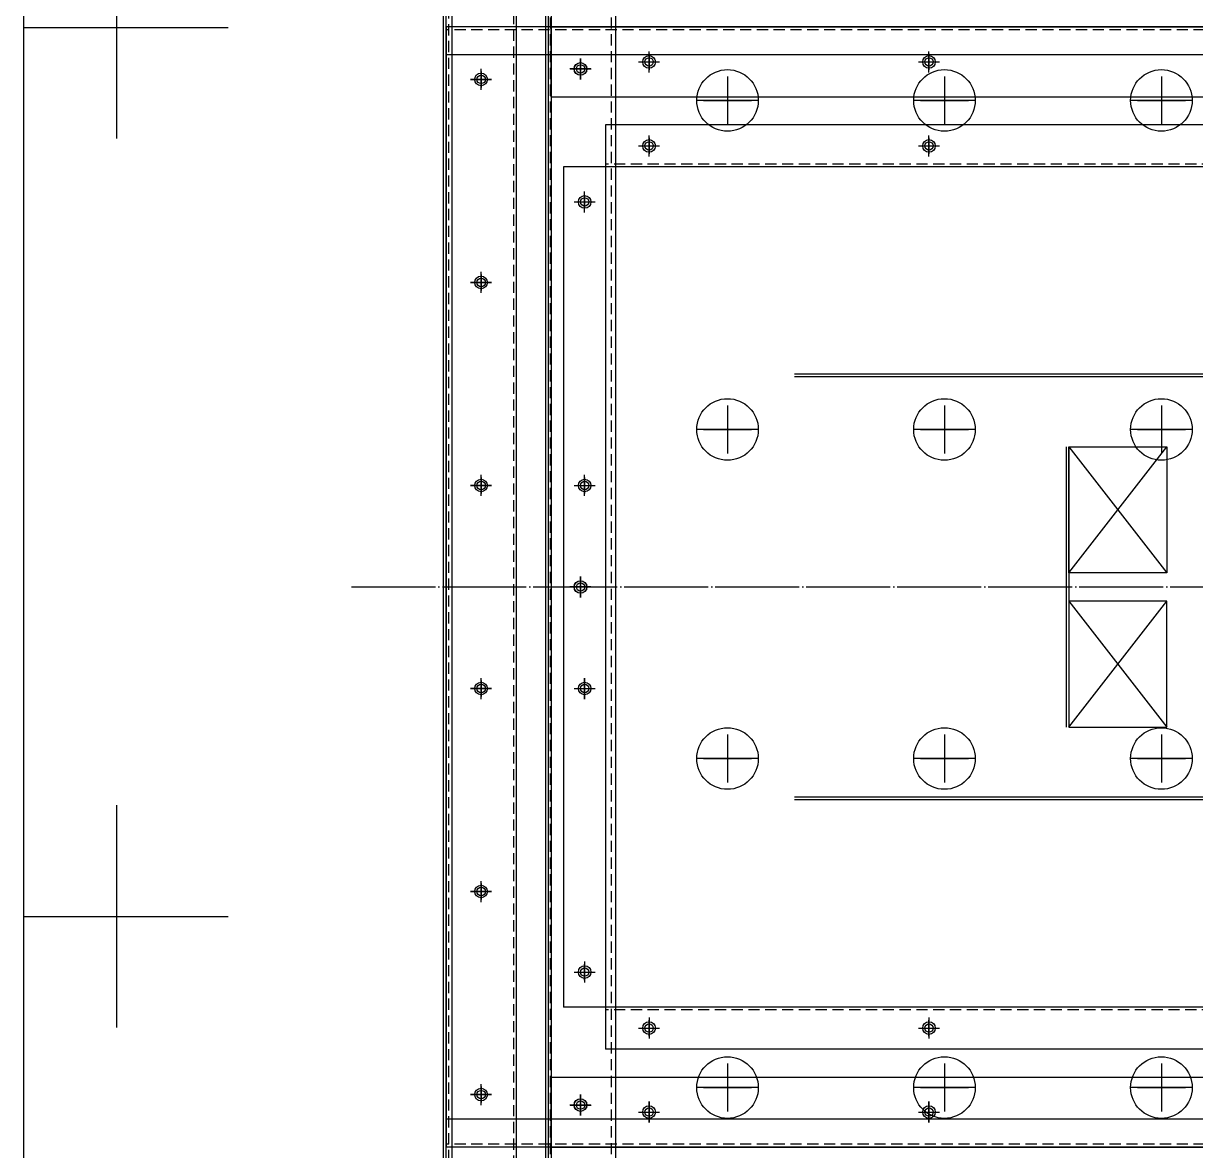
# Model space of a CAD drawing. Header units: millimetres. Extents: x 2905 to 24764, y 2030 to 17488.
# Drawn here: x 5043 to 5881, y 13304 to 14109 of the extents above; entities that cross this region are included whole.
import ezdxf

# ---------------------------------------------------------------- set-up
doc = ezdxf.new("R2010")
doc.units = ezdxf.units.MM
doc.linetypes.add('CENTER', pattern=[65, 60, -2, 1, -2])
doc.linetypes.add('HIDDEN', pattern=[3, 2, -1])
doc.layers.add('CENTER', color=1, linetype='CENTER')
doc.layers.add('숨은선', color=5, linetype='HIDDEN')

msp = doc.modelspace()

# ---------------------------------------------------------------- hatches: boundary and pattern name
h = msp.add_hatch()
h.set_pattern_fill('CROSS', scale=50)
h.set_pattern_definition([(0, (-358824.55, 1853700.72), (317.5, 317.5), [158.75, -476.25]), (90, (-358745.18, 1853621.35), (-317.5, 317.5), [158.75, -476.25])])
h.paths.add_polyline_path([(5343.29, 15658.29), (5043.29, 15658.29), (5043.29, 11758.29), (5343.29, 11758.29)])

# ---------------------------------------------------------------- linework, layer by layer
for p, q in [((5345.29, 11808.29), (5345.29, 15604.29)), ((5349.23, 15604.29), (5349.23, 11808.29)), ((5395.29, 15604.29), (5395.29, 11808.29)), ((5416.29, 15604.29), (5416.29, 11808.29)), ((5418.23, 15604.29), (5418.23, 11808.29)), ((5420.29, 15601.29), (5420.29, 11811.29)), ((5420.29, 15601.29), (5420.29, 11811.29)), ((5466.23, 15604.29), (5466.23, 11808.29)), ((5466.29, 15604.29), (5466.29, 11808.29)), ((6835.23, 14106.29), (5345.23, 14106.29)), ((5345.23, 14106.29), (5345.23, 13306.29)), ((6835.23, 14086.29), (5345.23, 14086.29)), ((5459.23, 14036.29), (5459.23, 13376.29)), ((6721.23, 14036.29), (5459.23, 14036.29)), ((6751.23, 14006.29), (5429.23, 14006.29)), ((6586.23, 13858.29), (5594.23, 13858.29)), ((6586.23, 13856.29), (5594.23, 13856.29)), ((5788.23, 13806.29), (5788.23, 13606.29)), ((5790.23, 13806.29), (5790.23, 13606.29)), ((6586.23, 13556.29), (5594.23, 13556.29)), ((6586.23, 13554.29), (5594.23, 13554.29)), ((6751.23, 13406.29), (5429.23, 13406.29)), ((6721.23, 13376.29), (5459.23, 13376.29)), ((6835.23, 13326.29), (5345.23, 13326.29)), ((6835.23, 13306.29), (5345.23, 13306.29))]:
    msp.add_line(p, q)
at = {"color": 7}
for p, q in [((5420.23, 14056.29), (5420.23, 14106.29)), ((5420.23, 14106.29), (6760.23, 14106.29)), ((5420.23, 14056.29), (6760.23, 14056.29)), ((5429.23, 14006.29), (5429.23, 13406.29)), ((5790.23, 13806.29), (5860.23, 13806.29)), ((5790.23, 13716.29), (5790.23, 13806.29)), ((5790.23, 13806.29), (5860.23, 13716.29)), ((5790.23, 13716.29), (5860.23, 13806.29)), ((5860.23, 13806.29), (5860.23, 13716.29)), ((5860.23, 13716.29), (5790.23, 13716.29)), ((5860.23, 13696.29), (5790.23, 13696.29)), ((5790.23, 13696.29), (5790.23, 13606.29)), ((5790.23, 13606.29), (5860.23, 13696.29)), ((5790.23, 13696.29), (5860.23, 13606.29)), ((5860.23, 13606.29), (5860.23, 13696.29)), ((5790.23, 13606.29), (5860.23, 13606.29)), ((5420.23, 13306.29), (5420.23, 13356.29)), ((5420.23, 13356.29), (6760.23, 13356.29)), ((5420.23, 13306.29), (6760.23, 13306.29))]:
    msp.add_line(p, q, dxfattribs=at)
msp.add_lwpolyline([(5343.29, 15658.29), (5043.29, 15658.29), (5043.29, 11758.29), (5343.29, 11758.29)], close=True, dxfattribs=at)
for centre, radius in [((5490.23, 14081.29), 4.5), ((5690.23, 14081.29), 4.5), ((5441.23, 14076.29), 4.5), ((5441.23, 14076.29), 4.5), ((5441.29, 14076.29), 4.5), ((5441.29, 14076.29), 4.5), ((5441.29, 14076.29), 3), ((5490.23, 14081.29), 3), ((5690.23, 14081.29), 3), ((5370.23, 14068.79), 4.5), ((5370.23, 14068.79), 4.5), ((5370.29, 14068.79), 3), ((5370.29, 14068.79), 3), ((5370.29, 14068.79), 3), ((5370.29, 14068.79), 3), ((5546.29, 14053.79), 22), ((5701.29, 14053.79), 22), ((5856.29, 14053.79), 22), ((5490.23, 14021.29), 4.5), ((5490.23, 14021.29), 3), ((5690.23, 14021.29), 4.5), ((5690.23, 14021.29), 3), ((5444.23, 13981.29), 4.5), ((5444.23, 13981.29), 3), ((5370.23, 13923.79), 4.5), ((5370.23, 13923.79), 4.5), ((5370.29, 13923.79), 3), ((5370.29, 13923.79), 3), ((5370.29, 13923.79), 3), ((5370.29, 13923.79), 3), ((5546.29, 13818.79), 22), ((5701.29, 13818.79), 22), ((5856.29, 13818.79), 22), ((5370.23, 13778.79), 4.5), ((5370.23, 13778.79), 4.5), ((5370.29, 13778.79), 3), ((5370.29, 13778.79), 3), ((5370.29, 13778.79), 3), ((5370.29, 13778.79), 3), ((5370.29, 13778.79), 3), ((5370.29, 13778.79), 3), ((5370.29, 13778.79), 3), ((5370.29, 13778.79), 3), ((5370.29, 13778.79), 3), ((5370.29, 13778.79), 3), ((5370.29, 13778.79), 3), ((5370.29, 13778.79), 3), ((5444.23, 13778.79), 4.5), ((5444.23, 13778.79), 3), ((5441.23, 13706.29), 4.5), ((5441.23, 13706.29), 4.5), ((5441.29, 13706.29), 4.5), ((5441.29, 13706.29), 4.5), ((5441.29, 13706.29), 3), ((5370.23, 13633.79), 4.5), ((5370.23, 13633.79), 4.5), ((5370.29, 13633.79), 3), ((5370.29, 13633.79), 3), ((5370.29, 13633.79), 3), ((5370.29, 13633.79), 3), ((5444.23, 13633.79), 4.5), ((5444.23, 13633.79), 3), ((5546.29, 13583.79), 22), ((5701.29, 13583.79), 22), ((5856.29, 13583.79), 22), ((5370.23, 13488.79), 4.5), ((5370.23, 13488.79), 4.5), ((5370.29, 13488.79), 3), ((5370.29, 13488.79), 3), ((5370.29, 13488.79), 3), ((5370.29, 13488.79), 3), ((5444.23, 13431.29), 4.5), ((5444.23, 13431.29), 3), ((5490.23, 13391.29), 4.5), ((5490.23, 13391.29), 3), ((5490.23, 13391.29), 3), ((5690.23, 13391.29), 4.5), ((5690.23, 13391.29), 3), ((5546.29, 13348.79), 22), ((5701.29, 13348.79), 22), ((5856.29, 13348.79), 22), ((5370.23, 13343.79), 4.5), ((5370.23, 13343.79), 4.5), ((5370.29, 13343.79), 3), ((5370.29, 13343.79), 3), ((5370.29, 13343.79), 3), ((5370.29, 13343.79), 3), ((5441.23, 13336.29), 4.5), ((5441.23, 13336.29), 4.5), ((5441.29, 13336.29), 4.5), ((5441.29, 13336.29), 4.5), ((5441.29, 13336.29), 3), ((5490.23, 13331.29), 4.5), ((5490.23, 13331.29), 3), ((5690.23, 13331.29), 4.5), ((5690.23, 13331.29), 3)]:
    msp.add_circle(centre, radius)
at = {"layer": 'CENTER'}
for p, q in [((5490.23, 14073.79), (5490.23, 14088.79)), ((5490.23, 14073.79), (5490.23, 14088.79)), ((5490.23, 14073.79), (5490.23, 14088.79)), ((5490.23, 14087.01), (5490.23, 14075.56)), ((5490.23, 14075.56), (5490.23, 14087.01)), ((5490.23, 14087.01), (5490.23, 14075.56)), ((5490.23, 14075.56), (5490.23, 14087.01)), ((5690.23, 14073.79), (5690.23, 14088.79)), ((5690.23, 14073.79), (5690.23, 14088.79)), ((5690.23, 14073.79), (5690.23, 14088.79)), ((5690.23, 14087.01), (5690.23, 14075.56)), ((5690.23, 14075.56), (5690.23, 14087.01)), ((5690.23, 14087.01), (5690.23, 14075.56)), ((5690.23, 14075.56), (5690.23, 14087.01)), ((5441.23, 14083.79), (5441.23, 14068.79)), ((5441.23, 14083.79), (5441.23, 14068.79)), ((5441.23, 14070.56), (5441.23, 14082.01)), ((5441.23, 14082.01), (5441.23, 14070.56)), ((5441.23, 14070.56), (5441.23, 14082.01)), ((5441.23, 14082.01), (5441.23, 14070.56)), ((5441.29, 14068.79), (5441.29, 14083.79)), ((5441.29, 14068.79), (5441.29, 14083.79)), ((5441.29, 14068.79), (5441.29, 14083.79)), ((5441.29, 14082.01), (5441.29, 14070.56)), ((5441.29, 14070.56), (5441.29, 14082.01)), ((5441.29, 14082.01), (5441.29, 14070.56)), ((5441.29, 14070.56), (5441.29, 14082.01)), ((5482.73, 14081.29), (5497.73, 14081.29)), ((5482.73, 14081.29), (5497.73, 14081.29)), ((5482.73, 14081.29), (5497.73, 14081.29)), ((5484.5, 14081.29), (5495.95, 14081.29)), ((5484.5, 14081.29), (5495.95, 14081.29)), ((5682.73, 14081.29), (5697.73, 14081.29)), ((5682.73, 14081.29), (5697.73, 14081.29)), ((5682.73, 14081.29), (5697.73, 14081.29)), ((5684.5, 14081.29), (5695.95, 14081.29)), ((5684.5, 14081.29), (5695.95, 14081.29)), ((5377.73, 14068.79), (5362.73, 14068.79)), ((5362.73, 14068.79), (5377.73, 14068.79)), ((5375.95, 14068.79), (5364.5, 14068.79)), ((5375.91, 14068.79), (5364.55, 14068.79)), ((5370.23, 14061.29), (5370.23, 14076.29)), ((5370.23, 14061.29), (5370.23, 14076.29)), ((5370.23, 14074.51), (5370.23, 14063.06)), ((5370.23, 14063.06), (5370.23, 14074.51)), ((5370.29, 14073.79), (5370.29, 14063.79)), ((5370.29, 14073.79), (5370.29, 14063.79)), ((5370.29, 14073.79), (5370.29, 14063.79)), ((5370.29, 14073.79), (5370.29, 14063.79)), ((5448.73, 14076.29), (5433.73, 14076.29)), ((5448.73, 14076.29), (5433.73, 14076.29)), ((5433.79, 14076.29), (5448.79, 14076.29)), ((5433.79, 14076.29), (5448.79, 14076.29)), ((5433.79, 14076.29), (5448.79, 14076.29)), ((5446.95, 14076.29), (5435.5, 14076.29)), ((5446.95, 14076.29), (5435.5, 14076.29)), ((5435.56, 14076.29), (5447.02, 14076.29)), ((5435.56, 14076.29), (5447.02, 14076.29)), ((5546.29, 14070.97), (5546.29, 14036.61)), ((5701.29, 14070.97), (5701.29, 14036.61)), ((5856.29, 14070.97), (5856.29, 14036.61)), ((5568.62, 14053.79), (5523.96, 14053.79)), ((5529.11, 14053.79), (5563.47, 14053.79)), ((5563.47, 14053.79), (5529.11, 14053.79)), ((5529.11, 14053.79), (5563.47, 14053.79)), ((5723.62, 14053.79), (5678.96, 14053.79)), ((5684.11, 14053.79), (5718.47, 14053.79)), ((5718.47, 14053.79), (5684.11, 14053.79)), ((5684.11, 14053.79), (5718.47, 14053.79)), ((5878.62, 14053.79), (5833.96, 14053.79)), ((5839.11, 14053.79), (5873.47, 14053.79)), ((5873.47, 14053.79), (5839.11, 14053.79)), ((5839.11, 14053.79), (5873.47, 14053.79)), ((5490.23, 14013.79), (5490.23, 14028.79)), ((5490.23, 14013.79), (5490.23, 14028.79)), ((5490.23, 14013.79), (5490.23, 14028.79)), ((5490.23, 14027.01), (5490.23, 14015.56)), ((5490.23, 14015.56), (5490.23, 14027.01)), ((5490.23, 14027.01), (5490.23, 14015.56)), ((5490.23, 14015.56), (5490.23, 14027.01)), ((5690.23, 14013.79), (5690.23, 14028.79)), ((5690.23, 14013.79), (5690.23, 14028.79)), ((5690.23, 14013.79), (5690.23, 14028.79)), ((5690.23, 14027.01), (5690.23, 14015.56)), ((5690.23, 14015.56), (5690.23, 14027.01)), ((5690.23, 14027.01), (5690.23, 14015.56)), ((5690.23, 14015.56), (5690.23, 14027.01)), ((5482.73, 14021.29), (5497.73, 14021.29)), ((5482.73, 14021.29), (5497.73, 14021.29)), ((5482.73, 14021.29), (5497.73, 14021.29)), ((5484.5, 14021.29), (5495.95, 14021.29)), ((5484.5, 14021.29), (5495.95, 14021.29)), ((5682.73, 14021.29), (5697.73, 14021.29)), ((5682.73, 14021.29), (5697.73, 14021.29)), ((5682.73, 14021.29), (5697.73, 14021.29)), ((5684.5, 14021.29), (5695.95, 14021.29)), ((5684.5, 14021.29), (5695.95, 14021.29)), ((5444.23, 13973.79), (5444.23, 13988.79)), ((5444.23, 13976.29), (5444.23, 13986.29)), ((5444.23, 13985.11), (5444.23, 13977.47)), ((5444.23, 13977.47), (5444.23, 13985.11)), ((5436.73, 13981.29), (5451.73, 13981.29)), ((5436.73, 13981.29), (5451.73, 13981.29)), ((5440.41, 13981.29), (5448.04, 13981.29)), ((5370.23, 13916.29), (5370.23, 13931.29)), ((5370.23, 13916.29), (5370.23, 13931.29)), ((5370.23, 13929.51), (5370.23, 13918.06)), ((5370.23, 13918.06), (5370.23, 13929.51)), ((5370.29, 13928.79), (5370.29, 13918.79)), ((5370.29, 13928.79), (5370.29, 13918.79)), ((5370.29, 13928.79), (5370.29, 13918.79)), ((5370.29, 13928.79), (5370.29, 13918.79)), ((5377.73, 13923.79), (5362.73, 13923.79)), ((5362.73, 13923.79), (5377.73, 13923.79)), ((5375.95, 13923.79), (5364.5, 13923.79)), ((5375.91, 13923.79), (5364.55, 13923.79)), ((5546.29, 13835.97), (5546.29, 13801.61)), ((5701.29, 13835.97), (5701.29, 13801.61)), ((5856.29, 13835.97), (5856.29, 13801.61)), ((5568.62, 13818.79), (5523.96, 13818.79)), ((5529.11, 13818.79), (5563.47, 13818.79)), ((5563.47, 13818.79), (5529.11, 13818.79)), ((5529.11, 13818.79), (5563.47, 13818.79)), ((5723.62, 13818.79), (5678.96, 13818.79)), ((5684.11, 13818.79), (5718.47, 13818.79)), ((5718.47, 13818.79), (5684.11, 13818.79)), ((5684.11, 13818.79), (5718.47, 13818.79)), ((5878.62, 13818.79), (5833.96, 13818.79)), ((5839.11, 13818.79), (5873.47, 13818.79)), ((5873.47, 13818.79), (5839.11, 13818.79)), ((5839.11, 13818.79), (5873.47, 13818.79)), ((5370.23, 13771.29), (5370.23, 13786.29)), ((5370.23, 13771.29), (5370.23, 13786.29)), ((5370.23, 13784.51), (5370.23, 13773.06)), ((5370.23, 13773.06), (5370.23, 13784.51)), ((5370.29, 13773.79), (5370.29, 13783.79)), ((5370.29, 13773.79), (5370.29, 13783.79)), ((5370.29, 13773.79), (5370.29, 13783.79)), ((5370.29, 13773.79), (5370.29, 13783.79)), ((5370.29, 13773.79), (5370.29, 13783.79)), ((5370.29, 13773.79), (5370.29, 13783.79)), ((5370.29, 13773.79), (5370.29, 13783.79)), ((5370.29, 13773.79), (5370.29, 13783.79)), ((5370.29, 13783.79), (5370.29, 13773.79)), ((5370.29, 13783.79), (5370.29, 13773.79)), ((5370.29, 13783.79), (5370.29, 13773.79)), ((5370.29, 13783.79), (5370.29, 13773.79)), ((5444.23, 13771.29), (5444.23, 13786.29)), ((5444.23, 13771.29), (5444.23, 13786.29)), ((5444.23, 13784.51), (5444.23, 13773.06)), ((5444.23, 13773.06), (5444.23, 13784.51)), ((5377.73, 13778.79), (5362.73, 13778.79)), ((5362.73, 13778.79), (5377.73, 13778.79)), ((5375.95, 13778.79), (5364.5, 13778.79)), ((5375.91, 13778.79), (5364.55, 13778.79)), ((5375.91, 13778.79), (5364.55, 13778.79)), ((5375.91, 13778.79), (5364.55, 13778.79)), ((5436.73, 13778.79), (5451.73, 13778.79)), ((5436.73, 13778.79), (5451.73, 13778.79)), ((5436.73, 13778.79), (5451.73, 13778.79)), ((5438.5, 13778.79), (5449.95, 13778.79)), ((5441.23, 13713.79), (5441.23, 13698.79)), ((5441.23, 13713.79), (5441.23, 13698.79)), ((5441.23, 13700.56), (5441.23, 13712.01)), ((5441.23, 13712.01), (5441.23, 13700.56)), ((5441.23, 13700.56), (5441.23, 13712.01)), ((5441.23, 13712.01), (5441.23, 13700.56)), ((5441.29, 13698.79), (5441.29, 13713.79)), ((5441.29, 13698.79), (5441.29, 13713.79)), ((5441.29, 13698.79), (5441.29, 13713.79)), ((5441.29, 13712.01), (5441.29, 13700.56)), ((5441.29, 13700.56), (5441.29, 13712.01)), ((5441.29, 13712.01), (5441.29, 13700.56)), ((5441.29, 13700.56), (5441.29, 13712.01)), ((5277.56, 13706.29), (6887.28, 13706.29)), ((5448.73, 13706.29), (5433.73, 13706.29)), ((5448.73, 13706.29), (5433.73, 13706.29)), ((5433.79, 13706.29), (5448.79, 13706.29)), ((5433.79, 13706.29), (5448.79, 13706.29)), ((5433.79, 13706.29), (5448.79, 13706.29)), ((5446.95, 13706.29), (5435.5, 13706.29)), ((5446.95, 13706.29), (5435.5, 13706.29)), ((5435.56, 13706.29), (5447.02, 13706.29)), ((5435.56, 13706.29), (5447.02, 13706.29)), ((5370.23, 13626.29), (5370.23, 13641.29)), ((5370.23, 13626.29), (5370.23, 13641.29)), ((5444.23, 13641.29), (5444.23, 13626.29)), ((5444.23, 13626.29), (5444.23, 13641.29)), ((5377.73, 13633.79), (5362.73, 13633.79)), ((5362.73, 13633.79), (5377.73, 13633.79)), ((5375.95, 13633.79), (5364.5, 13633.79)), ((5375.91, 13633.79), (5364.55, 13633.79)), ((5370.23, 13639.51), (5370.23, 13628.06)), ((5370.23, 13628.06), (5370.23, 13639.51)), ((5370.29, 13628.79), (5370.29, 13638.79)), ((5370.29, 13628.79), (5370.29, 13638.79)), ((5370.29, 13628.79), (5370.29, 13638.79)), ((5370.29, 13628.79), (5370.29, 13638.79)), ((5436.73, 13633.79), (5451.73, 13633.79)), ((5436.73, 13633.79), (5451.73, 13633.79)), ((5436.73, 13633.79), (5451.73, 13633.79)), ((5438.5, 13633.79), (5449.95, 13633.79)), ((5444.23, 13639.51), (5444.23, 13628.06)), ((5444.23, 13628.06), (5444.23, 13639.51)), ((5546.29, 13600.97), (5546.29, 13566.61)), ((5701.29, 13600.97), (5701.29, 13566.61)), ((5856.29, 13600.97), (5856.29, 13566.61)), ((5568.62, 13583.79), (5523.96, 13583.79)), ((5529.11, 13583.79), (5563.47, 13583.79)), ((5563.47, 13583.79), (5529.11, 13583.79)), ((5529.11, 13583.79), (5563.47, 13583.79)), ((5723.62, 13583.79), (5678.96, 13583.79)), ((5684.11, 13583.79), (5718.47, 13583.79)), ((5718.47, 13583.79), (5684.11, 13583.79)), ((5684.11, 13583.79), (5718.47, 13583.79)), ((5878.62, 13583.79), (5833.96, 13583.79)), ((5839.11, 13583.79), (5873.47, 13583.79)), ((5873.47, 13583.79), (5839.11, 13583.79)), ((5839.11, 13583.79), (5873.47, 13583.79)), ((5370.23, 13481.29), (5370.23, 13496.29)), ((5370.23, 13481.29), (5370.23, 13496.29)), ((5370.23, 13494.51), (5370.23, 13483.06)), ((5370.23, 13483.06), (5370.23, 13494.51)), ((5370.29, 13483.79), (5370.29, 13493.79)), ((5370.29, 13483.79), (5370.29, 13493.79)), ((5370.29, 13483.79), (5370.29, 13493.79)), ((5370.29, 13483.79), (5370.29, 13493.79)), ((5377.73, 13488.79), (5362.73, 13488.79)), ((5362.73, 13488.79), (5377.73, 13488.79)), ((5375.95, 13488.79), (5364.5, 13488.79)), ((5375.91, 13488.79), (5364.55, 13488.79)), ((5444.23, 13438.79), (5444.23, 13423.79)), ((5444.23, 13438.79), (5444.23, 13423.79)), ((5444.23, 13425.56), (5444.23, 13437.01)), ((5444.23, 13437.01), (5444.23, 13425.56)), ((5436.73, 13431.29), (5451.73, 13431.29)), ((5436.73, 13431.29), (5451.73, 13431.29)), ((5438.5, 13431.29), (5449.95, 13431.29)), ((5490.23, 13398.79), (5490.23, 13383.79)), ((5490.23, 13398.79), (5490.23, 13383.79)), ((5490.23, 13398.79), (5490.23, 13383.79)), ((5490.23, 13398.79), (5490.23, 13383.79)), ((5490.23, 13398.79), (5490.23, 13383.79)), ((5690.23, 13398.79), (5690.23, 13383.79)), ((5690.23, 13398.79), (5690.23, 13383.79)), ((5690.23, 13398.79), (5690.23, 13383.79)), ((5482.73, 13391.29), (5497.73, 13391.29)), ((5482.73, 13391.29), (5497.73, 13391.29)), ((5482.73, 13391.29), (5497.73, 13391.29)), ((5482.73, 13391.29), (5497.73, 13391.29)), ((5482.73, 13391.29), (5497.73, 13391.29)), ((5484.5, 13391.29), (5495.95, 13391.29)), ((5484.5, 13391.29), (5495.95, 13391.29)), ((5484.5, 13391.29), (5495.95, 13391.29)), ((5484.5, 13391.29), (5495.95, 13391.29)), ((5490.23, 13385.56), (5490.23, 13397.01)), ((5490.23, 13397.01), (5490.23, 13385.56)), ((5490.23, 13385.56), (5490.23, 13397.01)), ((5490.23, 13397.01), (5490.23, 13385.56)), ((5490.23, 13385.56), (5490.23, 13397.01)), ((5490.23, 13397.01), (5490.23, 13385.56)), ((5490.23, 13385.56), (5490.23, 13397.01)), ((5490.23, 13397.01), (5490.23, 13385.56)), ((5682.73, 13391.29), (5697.73, 13391.29)), ((5682.73, 13391.29), (5697.73, 13391.29)), ((5682.73, 13391.29), (5697.73, 13391.29)), ((5684.5, 13391.29), (5695.95, 13391.29)), ((5684.5, 13391.29), (5695.95, 13391.29)), ((5690.23, 13385.56), (5690.23, 13397.01)), ((5690.23, 13397.01), (5690.23, 13385.56)), ((5690.23, 13385.56), (5690.23, 13397.01)), ((5690.23, 13397.01), (5690.23, 13385.56)), ((5546.29, 13365.97), (5546.29, 13331.61)), ((5701.29, 13365.97), (5701.29, 13331.61)), ((5856.29, 13365.97), (5856.29, 13331.61)), ((5370.23, 13336.29), (5370.23, 13351.29)), ((5370.23, 13336.29), (5370.23, 13351.29)), ((5370.23, 13349.51), (5370.23, 13338.06)), ((5370.23, 13338.06), (5370.23, 13349.51)), ((5370.29, 13338.79), (5370.29, 13348.79)), ((5370.29, 13338.79), (5370.29, 13348.79)), ((5370.29, 13338.79), (5370.29, 13348.79)), ((5370.29, 13338.79), (5370.29, 13348.79)), ((5568.62, 13348.79), (5523.96, 13348.79)), ((5529.11, 13348.79), (5563.47, 13348.79)), ((5563.47, 13348.79), (5529.11, 13348.79)), ((5529.11, 13348.79), (5563.47, 13348.79)), ((5723.62, 13348.79), (5678.96, 13348.79)), ((5684.11, 13348.79), (5718.47, 13348.79)), ((5718.47, 13348.79), (5684.11, 13348.79)), ((5684.11, 13348.79), (5718.47, 13348.79)), ((5878.62, 13348.79), (5833.96, 13348.79)), ((5839.11, 13348.79), (5873.47, 13348.79)), ((5873.47, 13348.79), (5839.11, 13348.79)), ((5839.11, 13348.79), (5873.47, 13348.79)), ((5377.73, 13343.79), (5362.73, 13343.79)), ((5362.73, 13343.79), (5377.73, 13343.79)), ((5375.95, 13343.79), (5364.5, 13343.79)), ((5375.91, 13343.79), (5364.55, 13343.79)), ((5441.23, 13343.79), (5441.23, 13328.79)), ((5441.23, 13343.79), (5441.23, 13328.79)), ((5441.23, 13330.56), (5441.23, 13342.01)), ((5441.23, 13342.01), (5441.23, 13330.56)), ((5441.23, 13330.56), (5441.23, 13342.01)), ((5441.23, 13342.01), (5441.23, 13330.56)), ((5441.29, 13328.79), (5441.29, 13343.79)), ((5441.29, 13328.79), (5441.29, 13343.79)), ((5441.29, 13328.79), (5441.29, 13343.79)), ((5441.29, 13342.01), (5441.29, 13330.56)), ((5441.29, 13330.56), (5441.29, 13342.01)), ((5441.29, 13342.01), (5441.29, 13330.56)), ((5441.29, 13330.56), (5441.29, 13342.01)), ((5448.73, 13336.29), (5433.73, 13336.29)), ((5448.73, 13336.29), (5433.73, 13336.29)), ((5433.79, 13336.29), (5448.79, 13336.29)), ((5433.79, 13336.29), (5448.79, 13336.29)), ((5433.79, 13336.29), (5448.79, 13336.29)), ((5446.95, 13336.29), (5435.5, 13336.29)), ((5446.95, 13336.29), (5435.5, 13336.29)), ((5435.56, 13336.29), (5447.02, 13336.29)), ((5435.56, 13336.29), (5447.02, 13336.29)), ((5482.73, 13331.29), (5497.73, 13331.29)), ((5482.73, 13331.29), (5497.73, 13331.29)), ((5482.73, 13331.29), (5497.73, 13331.29)), ((5484.5, 13331.29), (5495.95, 13331.29)), ((5484.5, 13331.29), (5495.95, 13331.29)), ((5490.23, 13338.79), (5490.23, 13323.79)), ((5490.23, 13323.79), (5490.23, 13338.79)), ((5490.23, 13323.79), (5490.23, 13338.79)), ((5490.23, 13337.01), (5490.23, 13325.56)), ((5490.23, 13325.56), (5490.23, 13337.01)), ((5490.23, 13337.01), (5490.23, 13325.56)), ((5490.23, 13325.56), (5490.23, 13337.01)), ((5682.73, 13331.29), (5697.73, 13331.29)), ((5682.73, 13331.29), (5697.73, 13331.29)), ((5682.73, 13331.29), (5697.73, 13331.29)), ((5684.5, 13331.29), (5695.95, 13331.29)), ((5684.5, 13331.29), (5695.95, 13331.29)), ((5690.23, 13338.79), (5690.23, 13323.79)), ((5690.23, 13323.79), (5690.23, 13338.79)), ((5690.23, 13323.79), (5690.23, 13338.79)), ((5690.23, 13337.01), (5690.23, 13325.56)), ((5690.23, 13325.56), (5690.23, 13337.01)), ((5690.23, 13337.01), (5690.23, 13325.56)), ((5690.23, 13325.56), (5690.23, 13337.01))]:
    msp.add_line(p, q, dxfattribs=at)
at = {"layer": '숨은선', "ltscale": 4}
for p, q in [((5347.29, 11808.29), (5347.29, 15604.29)), ((5393.29, 15604.29), (5393.29, 11808.29)), ((5416.23, 15604.29), (5416.23, 11808.29)), ((5419.49, 15601.09), (5419.49, 11808.29)), ((5463.09, 15601.09), (5463.09, 11808.29)), ((6835.23, 14104.29), (5345.23, 14104.29)), ((6721.23, 14008.29), (5459.23, 14008.29)), ((6721.23, 13404.29), (5459.23, 13404.29)), ((6835.23, 13308.29), (5345.23, 13308.29))]:
    msp.add_line(p, q, dxfattribs=at)

doc.saveas('drawing.dxf')
